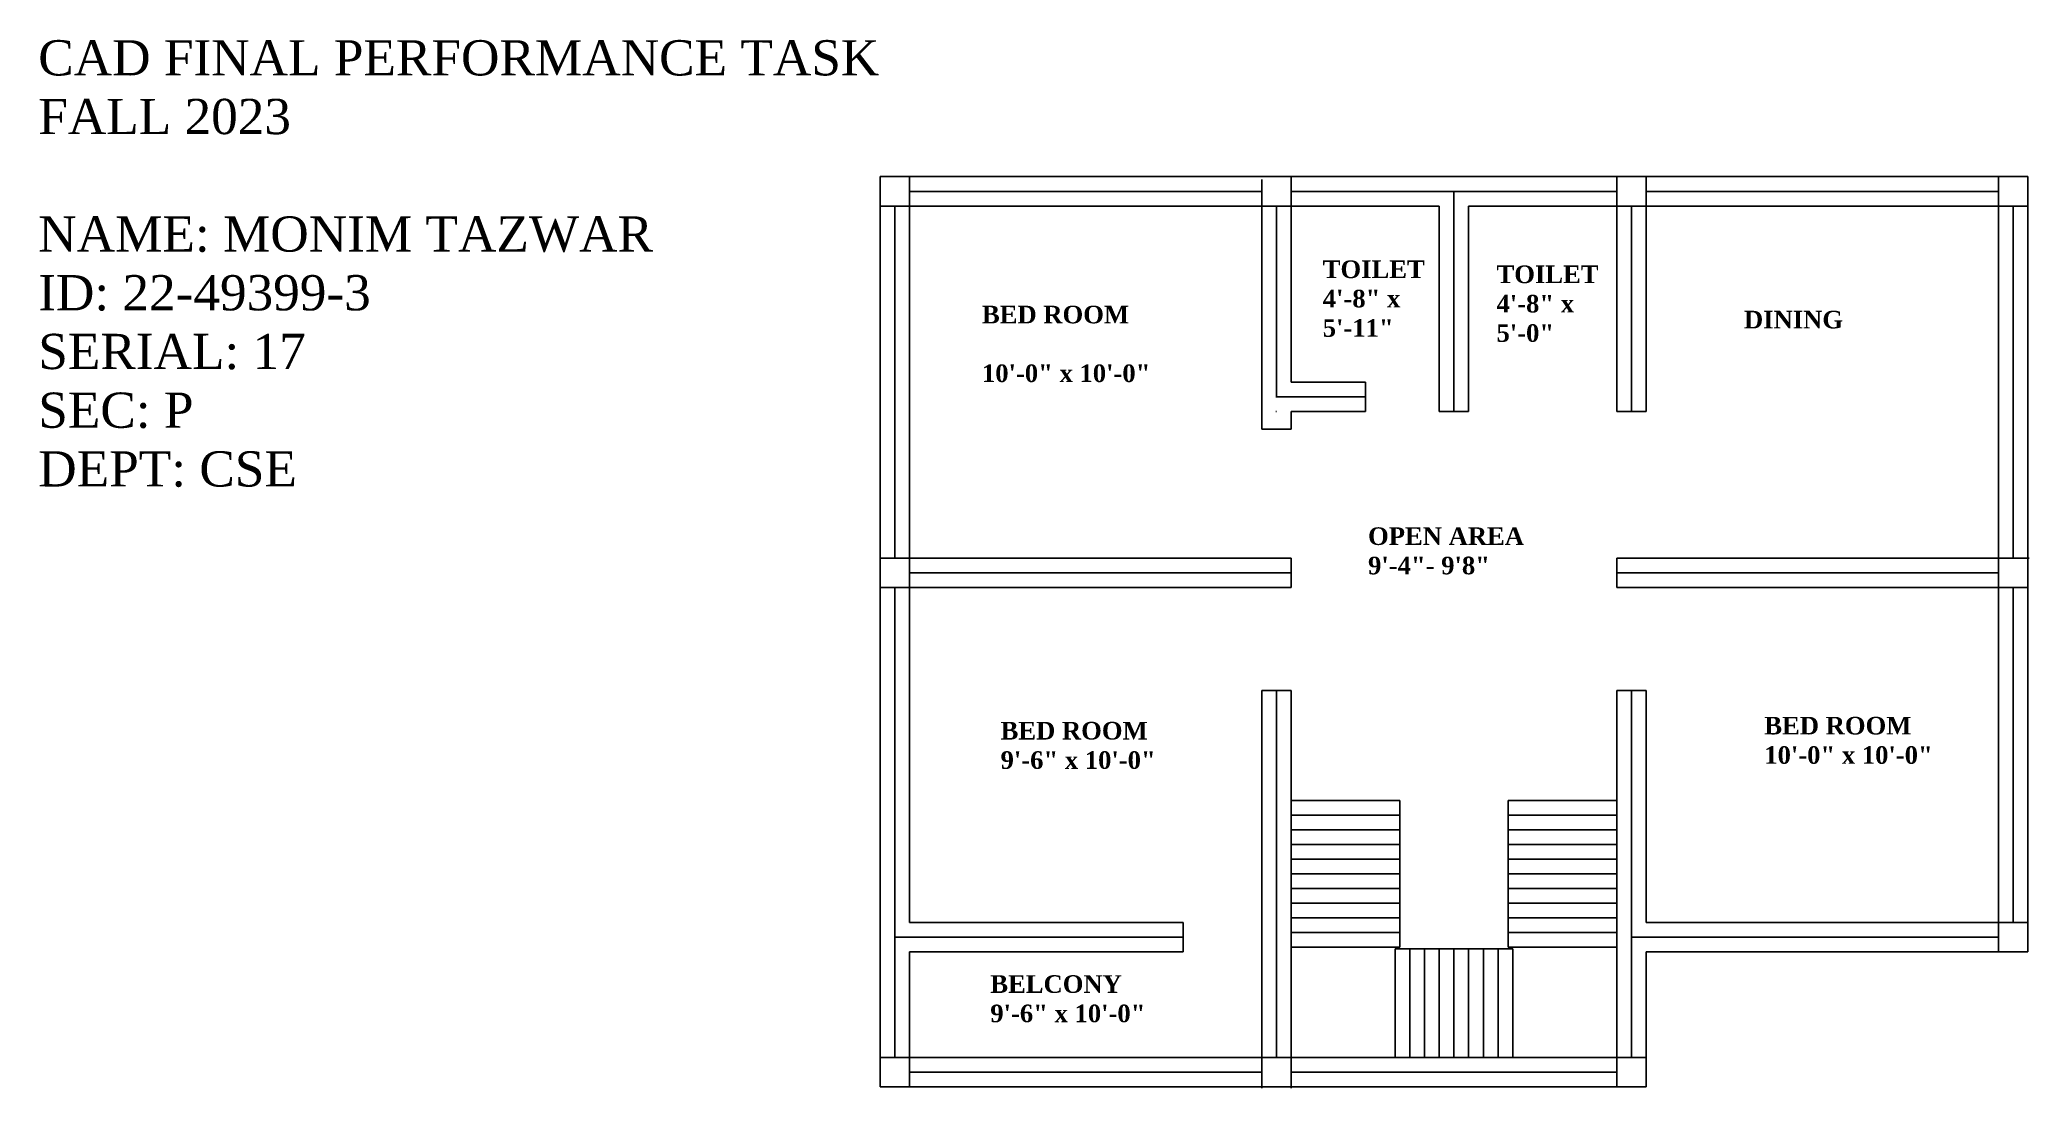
# Model space of a CAD drawing. Header units: inches. Extents: x -723 to -45, y -40 to 317.
import ezdxf

# ---------------------------------------------------------------- set-up
doc = ezdxf.new("R2010")
doc.units = ezdxf.units.IN
doc.header["$MEASUREMENT"] = 0

msp = doc.modelspace()

# ---------------------------------------------------------------- linework, layer by layer
for p, q in [((-436.49, 265.02), (-436.49, 270.02)), ((-431.49, 270.02), (-436.49, 270.02)), ((-436.49, 265.02), (-436.49, 135.02)), ((-431.49, 270.02), (-301.49, 270.02)), ((-426.49, 260.02), (-426.49, 270.02)), ((-306.49, 260.02), (-306.49, 269.04)), ((-301.49, 270.02), (-180.49, 270.02)), ((-296.49, 260.02), (-296.49, 270.02)), ((-185.49, 260.02), (-185.49, 270.02)), ((-180.49, 270.02), (-50.49, 270.02)), ((-180.49, 270.02), (-50.49, 270.02)), ((-175.49, 260.02), (-175.49, 270.02)), ((-55.49, 260.02), (-55.49, 270.02)), ((-50.49, 270.02), (-45.49, 270.02)), ((-45.49, 265.02), (-45.49, 270.02)), ((-45.49, 265.02), (-45.49, 135.02)), ((-426.49, 260.02), (-436.49, 260.02)), ((-426.49, 260.02), (-306.49, 260.02)), ((-426.49, 260.02), (-426.49, 140.02)), ((-306.49, 260.02), (-306.49, 184.02)), ((-306.49, 260.02), (-296.49, 260.02)), ((-296.49, 260.02), (-245.99, 260.02)), ((-296.49, 260.02), (-296.49, 200.02)), ((-245.99, 260.02), (-245.99, 195.02)), ((-235.99, 260.02), (-235.99, 195.02)), ((-235.99, 260.02), (-185.49, 260.02)), ((-185.49, 260.02), (-185.49, 195.02)), ((-185.49, 260.02), (-175.49, 260.02)), ((-175.49, 260.02), (-55.49, 260.02)), ((-175.49, 260.02), (-175.49, 195.02)), ((-55.49, 260.02), (-55.49, 140.02)), ((-55.49, 260.02), (-45.49, 260.02)), ((-301.65, 200.02), (-301.49, 200.02)), ((-296.49, 200.02), (-271.15, 200.02)), ((-271.15, 200.02), (-271.15, 190.02)), ((-301.65, 190.02), (-301.49, 190.02)), ((-296.49, 190.02), (-271.15, 190.02)), ((-296.49, 190.02), (-296.49, 184.02)), ((-245.99, 195.02), (-245.99, 190.04)), ((-245.99, 190.04), (-235.99, 190.02)), ((-235.99, 190.02), (-235.99, 195.02)), ((-185.49, 195.02), (-185.49, 190.05)), ((-185.49, 190.05), (-175.49, 190.02)), ((-175.49, 190.02), (-175.49, 195.02)), ((-306.49, 184.02), (-296.49, 184.02)), ((-426.49, 140.02), (-436.49, 140.02)), ((-426.49, 140.02), (-301.49, 140.02)), ((-426.49, 140.02), (-426.49, 130.02)), ((-301.49, 140.02), (-296.49, 140.02)), ((-296.49, 130.02), (-296.49, 140.02)), ((-185.49, 140.02), (-180.49, 140.02)), ((-185.49, 130.02), (-185.49, 140.02)), ((-55.49, 140.02), (-180.49, 140.02)), ((-55.49, 140.02), (-50.49, 140.02)), ((-55.49, 140.02), (-55.49, 130.02)), ((-50.49, 140.02), (-45.04, 140.02)), ((-436.49, 135.02), (-436.49, 11.02)), ((-426.49, 130.02), (-436.49, 130.02)), ((-426.49, 130.02), (-426.49, 16.02)), ((-426.49, 130.02), (-301.49, 130.02)), ((-296.49, 130.02), (-301.49, 130.02)), ((-180.49, 130.02), (-185.49, 130.02)), ((-55.49, 130.02), (-180.49, 130.02)), ((-55.49, 130.02), (-55.49, 16.02)), ((-55.49, 130.02), (-45.49, 130.02)), ((-45.49, 135.02), (-45.49, 11.02)), ((-306.49, -29.98), (-306.49, 95.02)), ((-306.49, 95.02), (-296.49, 95.02)), ((-296.49, -29.98), (-296.49, 95.02)), ((-185.49, -29.98), (-185.49, 95.02)), ((-185.49, 95.02), (-175.49, 95.02)), ((-175.49, 16.02), (-175.49, 95.02)), ((-296.49, 57.52), (-259.49, 57.52)), ((-259.49, 57.52), (-259.49, 7.52)), ((-185.49, 57.52), (-222.49, 57.52)), ((-222.49, 57.52), (-222.49, 7.52)), ((-426.49, 16.02), (-333.21, 16.02)), ((-333.21, 6.02), (-333.21, 16.02)), ((-55.49, 16.02), (-175.49, 16.02)), ((-55.49, 16.02), (-55.49, 6.02)), ((-55.49, 16.02), (-45.49, 16.02)), ((-436.49, 11.02), (-436.49, -34.98)), ((-260.99, 7.02), (-220.99, 7.02)), ((-45.49, 11.02), (-45.49, 6.02)), ((-426.49, 6.02), (-426.49, -29.98)), ((-426.49, 6.02), (-333.21, 6.02)), ((-50.49, 6.02), (-175.49, 6.02)), ((-175.49, -34.98), (-175.49, 6.02)), ((-50.49, 6.02), (-45.49, 6.02)), ((-426.49, -29.98), (-436.3, -29.98)), ((-426.49, -29.98), (-306.49, -29.98)), ((-426.49, -29.98), (-426.49, -39.98)), ((-306.49, -29.98), (-296.49, -29.98)), ((-306.49, -29.98), (-306.49, -40.48)), ((-296.49, -29.98), (-185.49, -29.98)), ((-296.49, -29.98), (-296.49, -40.48)), ((-185.49, -29.98), (-175.49, -29.98)), ((-185.49, -29.98), (-185.49, -34.98)), ((-436.49, -34.98), (-436.49, -39.98)), ((-431.49, -39.98), (-436.49, -39.98)), ((-431.49, -39.98), (-301.49, -39.98)), ((-301.49, -39.98), (-180.49, -39.98)), ((-185.49, -34.98), (-185.49, -39.98)), ((-180.49, -39.98), (-175.49, -39.98)), ((-175.49, -34.98), (-175.49, -39.98))]:
    msp.add_line(p, q)
at = {"color": 1}
for p, q in [((-426.49, 265.02), (-306.49, 265.02)), ((-296.49, 265.02), (-185.49, 265.02)), ((-240.99, 265.02), (-240.99, 195.02)), ((-175.49, 265.02), (-55.49, 265.02)), ((-431.49, 260.02), (-431.49, 140.02)), ((-301.49, 260.02), (-301.49, 195.02)), ((-180.49, 260.02), (-180.49, 195.02)), ((-50.49, 260.02), (-50.49, 140.02)), ((-301.65, 195.02), (-271.15, 195.02)), ((-240.99, 190.03), (-240.99, 195.02)), ((-180.49, 195.02), (-180.49, 190.25)), ((-431.49, 130.02), (-431.49, 11.02)), ((-426.49, 135.02), (-301.49, 135.02)), ((-301.49, 135.02), (-296.49, 135.02)), ((-180.49, 135.02), (-185.49, 135.02)), ((-55.49, 135.02), (-180.49, 135.02)), ((-50.49, 130.02), (-50.49, 16.02)), ((-301.49, -29.98), (-301.49, 95.02)), ((-180.49, -29.98), (-180.49, 95.02)), ((-296.49, 52.52), (-259.49, 52.52)), ((-296.49, 47.52), (-259.49, 47.52)), ((-185.49, 52.52), (-222.49, 52.52)), ((-185.49, 47.52), (-222.49, 47.52)), ((-185.49, 47.52), (-222.49, 47.52)), ((-296.49, 42.52), (-259.49, 42.52)), ((-185.49, 42.52), (-222.49, 42.52)), ((-185.49, 42.52), (-222.49, 42.52)), ((-296.49, 37.52), (-259.49, 37.52)), ((-185.49, 37.52), (-222.49, 37.52)), ((-296.49, 32.52), (-259.49, 32.52)), ((-296.49, 27.52), (-259.49, 27.52)), ((-185.49, 32.52), (-222.49, 32.52)), ((-185.49, 27.52), (-222.49, 27.52)), ((-296.49, 22.52), (-259.49, 22.52)), ((-185.49, 22.52), (-222.49, 22.52)), ((-296.49, 17.52), (-259.49, 17.52)), ((-185.49, 17.52), (-222.49, 17.52)), ((-431.49, 11.02), (-431.49, -29.98)), ((-431.49, 11.02), (-333.21, 11.02)), ((-296.49, 12.52), (-259.49, 12.52)), ((-296.49, 7.52), (-259.49, 7.52)), ((-260.99, -29.98), (-260.99, 7.02)), ((-255.99, -29.98), (-255.99, 7.02)), ((-250.99, -29.98), (-250.99, 7.02)), ((-245.99, -29.98), (-245.99, 7.02)), ((-240.99, -29.98), (-240.99, 7.02)), ((-235.99, -29.98), (-235.99, 7.02)), ((-230.99, -29.98), (-230.99, 7.02)), ((-225.99, -29.98), (-225.99, 7.02)), ((-185.49, 12.52), (-222.49, 12.52)), ((-185.49, 7.52), (-222.49, 7.52)), ((-220.99, -29.98), (-220.99, 7.02)), ((-55.49, 11.02), (-180.49, 11.02)), ((-426.49, -34.98), (-306.49, -34.98)), ((-296.49, -34.98), (-185.49, -34.98))]:
    msp.add_line(p, q, dxfattribs=at)

# ---------------------------------------------------------------- texts
at = {"attachment_point": 1}
for s, insert, char_height in [('{\\fTimes New Roman|b0|i0|c0|p18;\\C1;CAD FINAL PERFORMANCE TASK\\PFALL 2023\\P\\PNAME: MONIM TAZWAR\\PID: 22-49399-3\\PSERIAL: 17\\PSEC: P\\PDEPT: CSE}', (-723.26, 316.51), 12), ('{\\fTimes New Roman|b1|i0|c0|p18;TOILET\\P4\'-8" x \\P5\'-11"}', (-285.7, 241.48), 6), ('{\\fTimes New Roman|b1|i0|c0|p18;TOILET\\P4\'-8" x \\P5\'-0"}', (-226.5, 239.76), 6), ('{\\fTimes New Roman|b1|i0|c0|p18;BED ROOM \\P\\P10\'-0" x 10\'-0"}', (-401.78, 226.06), 6), ('{\\fTimes New Roman|b1|i0|c0|p18;DINING}', (-142.2, 224.34), 6), ('{\\fTimes New Roman|b1|i0|c0|p18;OPEN AREA \\P9\'-4"- 9\'8"}', (-270.26, 150.57), 6), ('{\\fTimes New Roman|b1|i0|c0|p18;BED ROOM \\P9\'-6" x 10\'-0"}', (-395.44, 84.3), 6), ('{\\fTimes New Roman|b1|i0|c0|p18;BED ROOM \\P10\'-0" x 10\'-0"}', (-135.28, 86.02), 6), ('{\\fTimes New Roman|b1|i0|c0|p18;BELCONY \\P9\'-6" x 10\'-0"}', (-398.94, -2), 6)]:
    msp.add_mtext(s, dxfattribs=dict(at, insert=insert, char_height=char_height))

doc.saveas('drawing.dxf')
